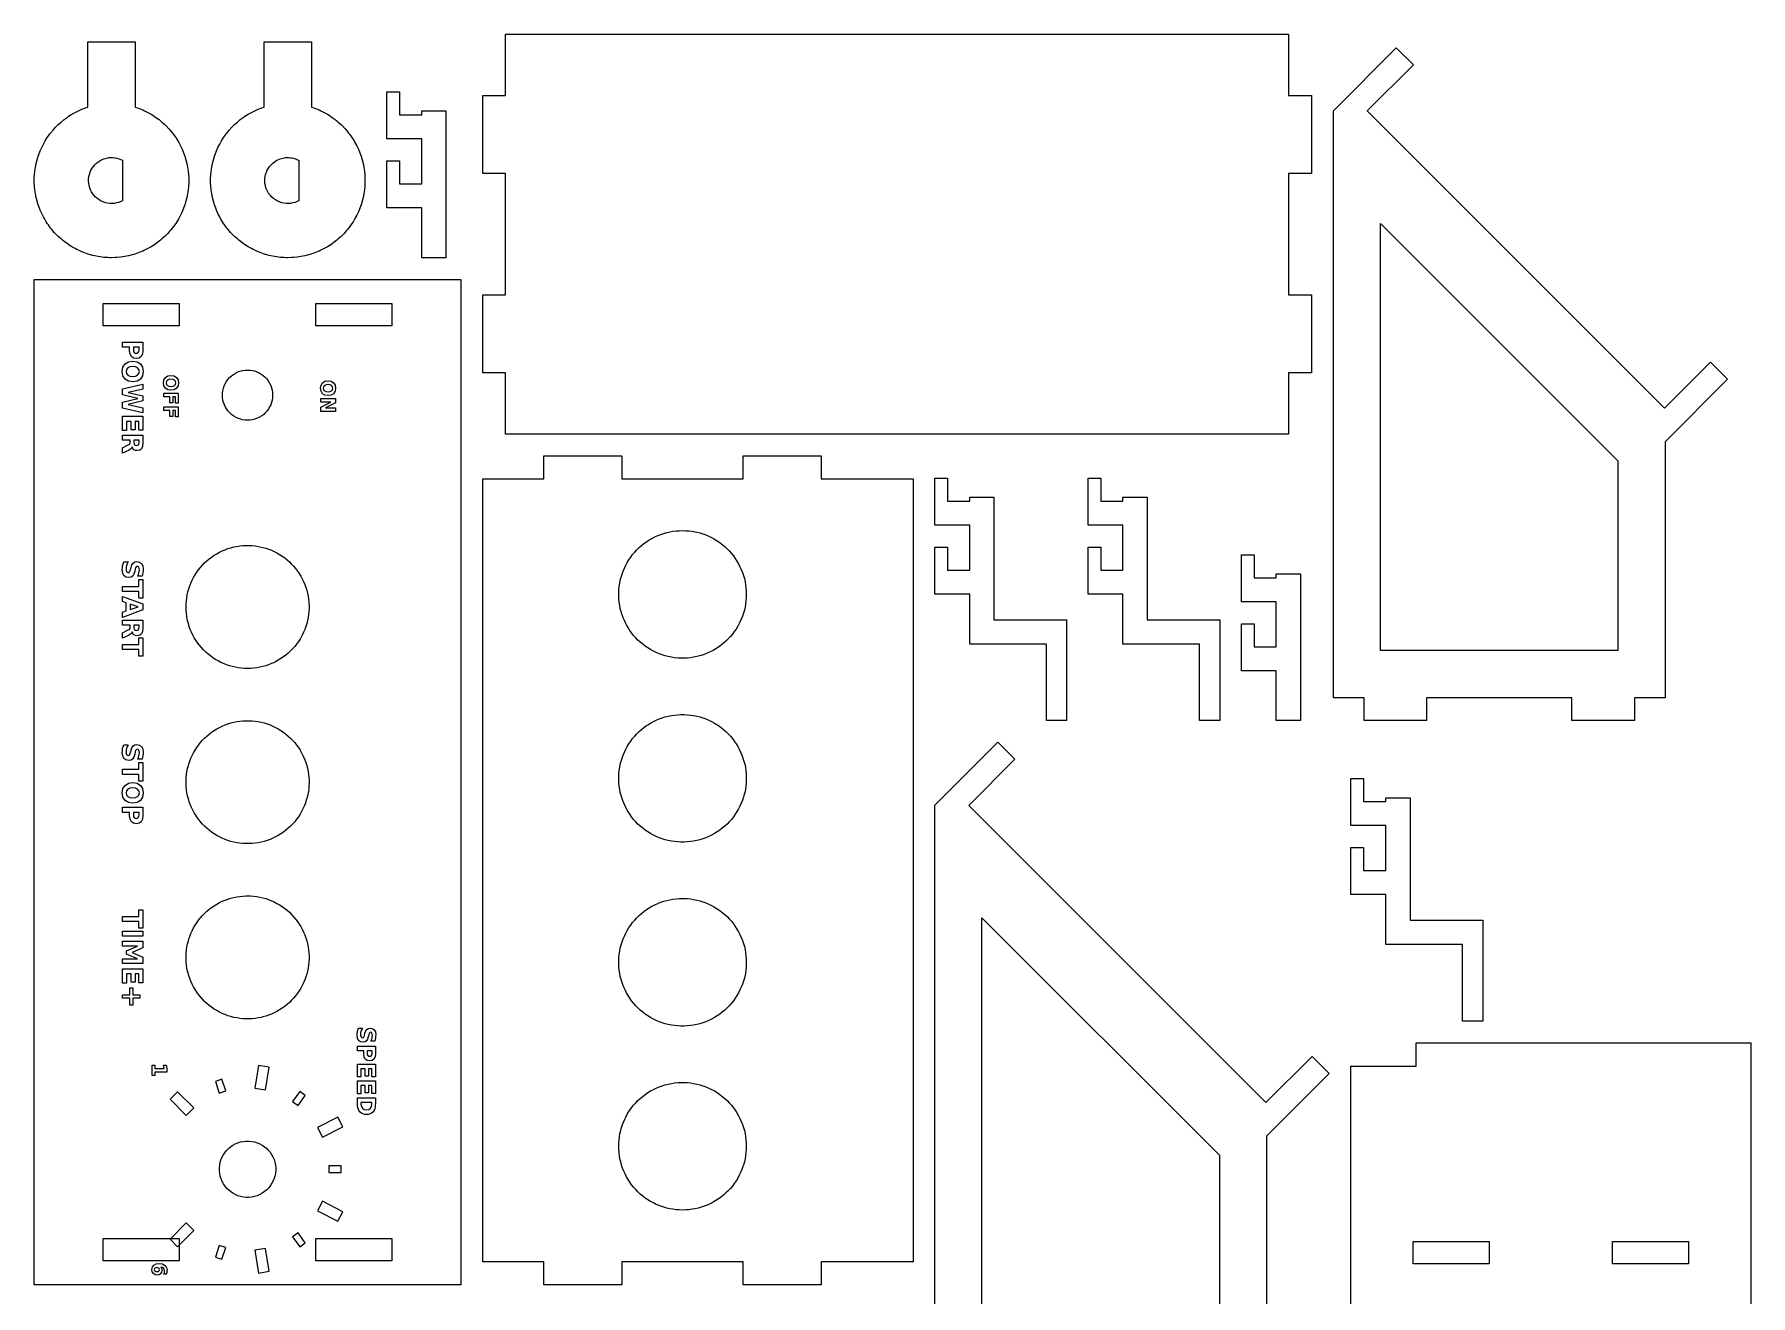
# Model space of a CAD drawing. Header units: millimetres. Extents: x 3 to 421, y 3 to 297.
# Drawn here: x 196.9 to 420.9, y 129.5 to 294.1 of the extents above; entities that cross this region are included whole.
import ezdxf

# ---------------------------------------------------------------- set-up
doc = ezdxf.new("R2010")
doc.units = ezdxf.units.MM
doc.layers.add('CUT', color=1, linetype='Continuous')
doc.layers.add('ENGRAVE', color=5, linetype='Continuous')

msp = doc.modelspace()

# ---------------------------------------------------------------- linework, layer by layer
at = {"layer": 'CUT'}
for points in [[(255.425, 249.925), (255.425, 260.075), (258.425, 260.075), (258.425, 275.925), (255.425, 275.925), (255.425, 286.075), (258.425, 286.075), (258.425, 294.075), (360.575, 294.075), (360.575, 286.075), (363.575, 286.075), (363.575, 275.925), (360.575, 275.925), (360.575, 260.075), (363.575, 260.075), (363.575, 249.925), (360.575, 249.925), (360.575, 241.925), (258.425, 241.925), (258.425, 249.925), (255.425, 249.925)], [(197.1668, 272.7926), (197.0703, 273.2776), (196.9977, 273.7667), (196.9493, 274.2588), (196.925, 274.7527), (196.925, 275.2473), (196.9493, 275.7412), (196.9977, 276.2333), (197.0703, 276.7224), (197.1668, 277.2074), (197.2869, 277.6871), (197.4303, 278.1599), (197.5111, 278.3946), (197.6889, 278.8555), (197.8893, 279.3076), (198.1116, 279.7493), (198.3554, 280.1796), (198.6199, 280.5974), (198.9044, 281.0013), (199.0547, 281.1988), (199.3681, 281.5807), (199.7002, 281.9471), (200.0499, 282.2968), (200.4163, 282.6289), (200.7985, 282.9426), (201.1953, 283.2369), (201.4, 283.3773), (201.8174, 283.6416), (202.2477, 283.8854), (202.6894, 284.1077), (203.1414, 284.3081), (203.6027, 284.486), (203.922, 284.5927), (203.922, 293.075), (210.072, 293.075), (210.072, 284.5927), (210.3908, 284.4862), (210.6234, 284.3997), (211.0794, 284.2109), (211.305, 284.1075), (211.7463, 283.8854), (212.1762, 283.6419), (212.3875, 283.5117), (212.7983, 283.2372), (213.1951, 282.9429), (213.3885, 282.7881), (213.5781, 282.6286), (213.9438, 282.2971), (214.1214, 282.1238), (214.4621, 281.766), (214.7848, 281.3919), (214.9396, 281.1985), (215.0896, 281.0013), (215.3741, 280.5974), (215.6384, 280.18), (215.7634, 279.9656), (215.9962, 279.5298), (216.2077, 279.0828), (216.3967, 278.6264), (216.483, 278.3942), (216.5636, 278.1599), (216.7071, 277.6871), (216.8272, 277.2074), (216.9237, 276.7224), (216.9962, 276.2333), (217.0447, 275.7412), (217.069, 275.2473), (217.069, 274.7527), (217.0447, 274.2588), (216.9962, 273.7667), (216.9237, 273.2776), (216.8272, 272.7926), (216.7071, 272.3129), (216.5635, 271.8396), (216.3969, 271.374), (216.2077, 270.9172), (215.9962, 270.4702), (215.7631, 270.034), (215.5091, 269.6103), (215.3738, 269.4022), (215.0893, 268.9983), (214.7854, 268.6088), (214.6256, 268.4189), (214.2941, 268.0532), (214.1211, 267.8759), (213.9438, 267.7029), (213.5781, 267.3714), (213.3882, 267.2116), (212.9987, 266.9077), (212.5947, 266.6232), (212.3871, 266.4881), (212.1762, 266.3581), (211.7463, 266.1146), (211.305, 265.8925), (211.0794, 265.7891), (210.6234, 265.6003), (210.3907, 265.5138), (209.9221, 265.3589), (209.6837, 265.2898), (209.2049, 265.1699), (208.9625, 265.1186), (208.719, 265.0732), (208.2303, 265.0007), (207.7386, 264.9523), (207.4909, 264.9371), (206.9974, 264.925), (206.7497, 264.928), (206.5022, 264.9371), (206.0099, 264.9735), (205.7632, 265.0008), (205.2745, 265.0733), (204.79, 265.1697), (204.5485, 265.227), (204.0728, 265.3587), (203.8362, 265.4336), (203.3715, 265.5999), (203.141, 265.6921), (202.6898, 265.8921), (202.4672, 266.0008), (202.2473, 266.1149), (201.8178, 266.3581), (201.6065, 266.4883), (201.1961, 266.7626), (200.9949, 266.9079), (200.6058, 267.2116), (200.4159, 267.3714), (200.0499, 267.7032), (199.7005, 268.0525), (199.5316, 268.2344), (199.2092, 268.6081), (199.0541, 268.8019), (198.7601, 269.1983), (198.6199, 269.4026), (198.4848, 269.6103), (198.2311, 270.0336), (198.1114, 270.2511), (197.8893, 270.6924), (197.6891, 271.144), (197.5969, 271.3745), (197.4305, 271.8396), (197.2869, 272.3129), (197.1668, 272.7926)], [(220.1668, 272.7926), (220.0703, 273.2776), (219.9977, 273.7667), (219.9493, 274.2588), (219.925, 274.7527), (219.925, 275.2473), (219.9493, 275.7412), (219.9977, 276.2333), (220.0703, 276.7224), (220.1668, 277.2074), (220.2869, 277.6871), (220.4303, 278.1599), (220.5111, 278.3946), (220.6889, 278.8555), (220.8893, 279.3076), (221.1116, 279.7493), (221.3554, 280.1796), (221.6199, 280.5974), (221.9044, 281.0013), (222.0547, 281.1988), (222.3681, 281.5807), (222.7002, 281.9471), (223.0499, 282.2968), (223.4163, 282.6289), (223.7985, 282.9426), (224.1953, 283.2369), (224.4, 283.3773), (224.8174, 283.6416), (225.2477, 283.8854), (225.6894, 284.1077), (226.1414, 284.3081), (226.6027, 284.486), (226.922, 284.5927), (226.922, 293.075), (233.072, 293.075), (233.072, 284.5927), (233.3908, 284.4862), (233.6234, 284.3997), (234.0794, 284.2109), (234.305, 284.1075), (234.7463, 283.8854), (235.1762, 283.6419), (235.3875, 283.5117), (235.7983, 283.2372), (236.1951, 282.9429), (236.3885, 282.7881), (236.5781, 282.6286), (236.9438, 282.2971), (237.1214, 282.1238), (237.4621, 281.766), (237.7848, 281.3919), (237.9396, 281.1985), (238.0896, 281.0013), (238.3741, 280.5974), (238.6384, 280.18), (238.7634, 279.9656), (238.9962, 279.5298), (239.2077, 279.0828), (239.3967, 278.6264), (239.483, 278.3942), (239.5636, 278.1599), (239.7071, 277.6871), (239.8272, 277.2074), (239.9237, 276.7224), (239.9962, 276.2333), (240.0447, 275.7412), (240.069, 275.2473), (240.069, 274.7527), (240.0447, 274.2588), (239.9962, 273.7667), (239.9237, 273.2776), (239.8272, 272.7926), (239.7071, 272.3129), (239.5635, 271.8396), (239.3969, 271.374), (239.2077, 270.9172), (238.9962, 270.4702), (238.7631, 270.034), (238.5091, 269.6103), (238.3738, 269.4022), (238.0893, 268.9983), (237.7854, 268.6088), (237.6256, 268.4189), (237.2941, 268.0532), (237.1211, 267.8759), (236.9438, 267.7029), (236.5781, 267.3714), (236.3882, 267.2116), (235.9987, 266.9077), (235.5947, 266.6232), (235.3871, 266.4881), (235.1762, 266.3581), (234.7463, 266.1146), (234.305, 265.8925), (234.0794, 265.7891), (233.6234, 265.6003), (233.3907, 265.5138), (232.9221, 265.3589), (232.6837, 265.2898), (232.2049, 265.1699), (231.9625, 265.1186), (231.719, 265.0732), (231.2303, 265.0007), (230.7386, 264.9523), (230.4909, 264.9371), (229.9974, 264.925), (229.7497, 264.928), (229.5022, 264.9371), (229.0099, 264.9735), (228.7632, 265.0008), (228.2745, 265.0733), (227.79, 265.1697), (227.5485, 265.227), (227.0728, 265.3587), (226.8362, 265.4336), (226.3715, 265.5999), (226.141, 265.6921), (225.6898, 265.8921), (225.4672, 266.0008), (225.2473, 266.1149), (224.8178, 266.3581), (224.6065, 266.4883), (224.1961, 266.7626), (223.9949, 266.9079), (223.6058, 267.2116), (223.4159, 267.3714), (223.0499, 267.7032), (222.7005, 268.0525), (222.5316, 268.2344), (222.2092, 268.6081), (222.0541, 268.8019), (221.7601, 269.1983), (221.6199, 269.4026), (221.4848, 269.6103), (221.2311, 270.0336), (221.1114, 270.2511), (220.8893, 270.6924), (220.6891, 271.144), (220.5969, 271.3745), (220.4305, 271.8396), (220.2869, 272.3129), (220.1668, 272.7926)], [(366.425, 207.525), (366.425, 284.1022), (374.6317, 292.309), (376.8591, 290.0816), (370.8487, 284.0712), (409.6335, 245.2864), (415.6439, 251.2968), (417.8713, 249.0694), (409.7085, 240.9066), (409.7085, 207.525), (405.7085, 207.525), (405.7085, 204.525), (397.5585, 204.525), (397.5585, 207.525), (378.575, 207.525), (378.575, 204.525), (370.425, 204.525), (370.425, 207.525), (366.425, 207.525)], [(247.475, 283.575), (247.475, 284.075), (250.625, 284.075), (250.625, 264.925), (247.475, 264.925), (247.475, 271.425), (242.925, 271.425), (242.925, 277.575), (244.575, 277.575), (244.575, 274.575), (247.475, 274.575), (247.475, 280.425), (242.925, 280.425), (242.925, 286.575), (244.575, 286.575), (244.575, 283.575), (247.475, 283.575)], [(205.4555, 277.5736), (205.5824, 277.6455), (205.7813, 277.7426), (205.9863, 277.8246), (206.1973, 277.8914), (206.3392, 277.927), (206.5573, 277.9676), (206.7025, 277.9855), (206.9234, 277.999), (207.1442, 277.9963), (207.3647, 277.9773), (207.5094, 277.9559), (207.7259, 277.91), (207.9385, 277.8484), (208.0762, 277.7991), (208.2797, 277.7119), (208.422, 277.6384), (208.422, 272.3622), (208.2128, 272.2575), (207.938, 272.1515), (207.6543, 272.073), (207.3642, 272.0227), (207.0706, 272.001), (206.7763, 272.0082), (206.4841, 272.0443), (206.1969, 272.1088), (205.9173, 272.2011), (205.6482, 272.3204), (205.392, 272.4655), (205.1513, 272.635), (204.9284, 272.8273), (204.7254, 273.0405), (204.5443, 273.2726), (204.3868, 273.5214), (204.2544, 273.7843), (204.1485, 274.059), (204.07, 274.3427), (204.0196, 274.6328), (203.998, 274.9264), (204.0052, 275.2207), (204.0412, 275.5129), (204.1057, 275.8001), (204.1981, 276.0797), (204.3174, 276.3488), (204.4625, 276.6049), (204.632, 276.8456), (204.8243, 277.0686), (205.0379, 277.2719), (205.2096, 277.4093), (205.4555, 277.5736)], [(228.4555, 277.5736), (228.5824, 277.6455), (228.7813, 277.7426), (228.9863, 277.8246), (229.1973, 277.8914), (229.3392, 277.927), (229.5573, 277.9676), (229.7025, 277.9855), (229.9234, 277.999), (230.1442, 277.9963), (230.3647, 277.9773), (230.5094, 277.9559), (230.7259, 277.91), (230.9385, 277.8484), (231.0762, 277.7991), (231.2797, 277.7119), (231.422, 277.6384), (231.422, 272.3622), (231.2128, 272.2575), (230.938, 272.1515), (230.6543, 272.073), (230.3642, 272.0227), (230.0706, 272.001), (229.7763, 272.0082), (229.4841, 272.0443), (229.1969, 272.1088), (228.9173, 272.2011), (228.6482, 272.3204), (228.392, 272.4655), (228.1513, 272.635), (227.9284, 272.8273), (227.7254, 273.0405), (227.5443, 273.2726), (227.3868, 273.5214), (227.2544, 273.7843), (227.1485, 274.059), (227.07, 274.3427), (227.0196, 274.6328), (226.998, 274.9264), (227.0052, 275.2207), (227.0412, 275.5129), (227.1057, 275.8001), (227.1981, 276.0797), (227.3174, 276.3488), (227.4625, 276.6049), (227.632, 276.8456), (227.8243, 277.0686), (228.0379, 277.2719), (228.2096, 277.4093), (228.4555, 277.5736)], [(372.575, 213.675), (372.575, 269.4048), (403.5585, 238.4213), (403.5585, 213.675), (372.575, 213.675)], [(252.5687, 130.925), (196.925, 130.925), (196.925, 262.075), (252.5687, 262.075), (252.5687, 130.925)], [(205.9234, 256.05), (205.9234, 258.95), (215.8234, 258.95), (215.8234, 256.05), (205.9234, 256.05)], [(233.6703, 256.05), (233.6703, 258.95), (243.5703, 258.95), (243.5703, 256.05), (233.6703, 256.05)], [(227.7646, 248.2721), (227.8763, 247.9653), (227.9568, 247.6489), (228.0055, 247.3261), (228.0218, 247), (228.0055, 246.6739), (227.9568, 246.3511), (227.8763, 246.0347), (227.7645, 245.7275), (227.6614, 245.5064), (227.4979, 245.2232), (227.3073, 244.9581), (227.0913, 244.7133), (226.8519, 244.4913), (226.5917, 244.2941), (226.3131, 244.1239), (226.019, 243.9823), (225.7122, 243.8706), (225.3958, 243.79), (225.0729, 243.7414), (224.7469, 243.7251), (224.4208, 243.7414), (224.0975, 243.7901), (223.8603, 243.8473), (223.5504, 243.9515), (223.2528, 244.0858), (222.9701, 244.249), (222.705, 244.4396), (222.4602, 244.6556), (222.2381, 244.8949), (222.041, 245.1552), (221.8708, 245.4338), (221.7291, 245.7279), (221.6175, 246.0347), (221.5369, 246.3511), (221.4882, 246.6739), (221.4719, 247.0005), (221.4811, 247.2443), (221.5217, 247.5687), (221.5944, 247.887), (221.6983, 248.1965), (221.8326, 248.494), (221.9959, 248.7768), (222.1864, 249.0419), (222.4025, 249.2867), (222.6418, 249.5087), (222.902, 249.7059), (223.1806, 249.8761), (223.4748, 250.0177), (223.7816, 250.1294), (224.098, 250.21), (224.4208, 250.2586), (224.7469, 250.2749), (225.0729, 250.2586), (225.3962, 250.2099), (225.6334, 250.1527), (225.9433, 250.0485), (226.2409, 249.9142), (226.5237, 249.751), (226.7887, 249.5604), (227.0335, 249.3444), (227.2556, 249.1051), (227.4527, 248.8448), (227.623, 248.5662), (227.7646, 248.2721)], [(255.425, 236.075), (263.425, 236.075), (263.425, 239.075), (273.575, 239.075), (273.575, 236.075), (289.425, 236.075), (289.425, 239.075), (299.575, 239.075), (299.575, 236.075), (311.575, 236.075), (311.575, 133.925), (299.575, 133.925), (299.575, 130.925), (289.425, 130.925), (289.425, 133.925), (273.575, 133.925), (273.575, 130.925), (263.425, 130.925), (263.425, 133.925), (255.425, 133.925), (255.425, 236.075)], [(314.425, 236.175), (316.075, 236.175), (316.075, 233.175), (318.975, 233.175), (318.975, 233.675), (322.125, 233.675), (322.125, 217.675), (331.625, 217.675), (331.625, 204.525), (328.975, 204.525), (328.975, 214.525), (318.975, 214.525), (318.975, 221.025), (314.425, 221.025), (314.425, 227.175), (316.075, 227.175), (316.075, 224.175), (318.975, 224.175), (318.975, 230.025), (314.425, 230.025), (314.425, 236.175)], [(334.425, 236.175), (336.075, 236.175), (336.075, 233.175), (338.975, 233.175), (338.975, 233.675), (342.125, 233.675), (342.125, 217.675), (351.625, 217.675), (351.625, 204.525), (348.975, 204.525), (348.975, 214.525), (338.975, 214.525), (338.975, 221.025), (334.425, 221.025), (334.425, 227.175), (336.075, 227.175), (336.075, 224.175), (338.975, 224.175), (338.975, 230.025), (334.425, 230.025), (334.425, 236.175)], [(274.9913, 226.1905), (275.2581, 226.5085), (275.5404, 226.8128), (275.8376, 227.1026), (276.1488, 227.3773), (276.4733, 227.6361), (276.8104, 227.8784), (277.1591, 228.1036), (277.5185, 228.3112), (277.8879, 228.5005), (278.2663, 228.6713), (278.6527, 228.8229), (279.0462, 228.9551), (279.4458, 229.0675), (279.8504, 229.1599), (280.2592, 229.232), (280.6711, 229.2836), (281.085, 229.3146), (281.5, 229.325), (281.915, 229.3146), (282.3289, 229.2836), (282.7412, 229.2319), (282.9452, 229.1986), (283.3525, 229.1163), (283.7547, 229.0138), (284.1514, 228.8915), (284.5415, 228.7495), (284.924, 228.5883), (285.2979, 228.4082), (285.6625, 228.2096), (286.0167, 227.9932), (286.3597, 227.7594), (286.6905, 227.5087), (287.0085, 227.2419), (287.3128, 226.9596), (287.6026, 226.6624), (287.8773, 226.3512), (288.1361, 226.0267), (288.3784, 225.6896), (288.6036, 225.3409), (288.8112, 224.9815), (289.0005, 224.6121), (289.1713, 224.2337), (289.3229, 223.8473), (289.4551, 223.4538), (289.5675, 223.0542), (289.6599, 222.6496), (289.732, 222.2408), (289.7836, 221.8289), (289.8146, 221.415), (289.825, 221), (289.8146, 220.585), (289.7836, 220.1711), (289.732, 219.7592), (289.6599, 219.3504), (289.5675, 218.9458), (289.4551, 218.5462), (289.3229, 218.1527), (289.1713, 217.7663), (289.0004, 217.3875), (288.9084, 217.2025), (288.7096, 216.8375), (288.4932, 216.4833), (288.2594, 216.1403), (288.0087, 215.8095), (287.7419, 215.4915), (287.4596, 215.1872), (287.1624, 214.8974), (286.8512, 214.6227), (286.5267, 214.3639), (286.1896, 214.1216), (285.8409, 213.8964), (285.4815, 213.6888), (285.1121, 213.4995), (284.7337, 213.3287), (284.3473, 213.1771), (283.9538, 213.0449), (283.5538, 212.9323), (283.3529, 212.8838), (282.9456, 212.8015), (282.5352, 212.7396), (282.1221, 212.6983), (281.7075, 212.6776), (281.2925, 212.6776), (280.8779, 212.6983), (280.4648, 212.7396), (280.0544, 212.8015), (279.6475, 212.8837), (279.2453, 212.9862), (278.8486, 213.1085), (278.4585, 213.2505), (278.076, 213.4117), (277.7021, 213.5918), (277.3375, 213.7904), (276.9833, 214.0068), (276.6403, 214.2406), (276.3095, 214.4913), (275.9915, 214.7581), (275.6872, 215.0404), (275.3974, 215.3376), (275.1227, 215.6488), (274.8639, 215.9733), (274.6216, 216.3104), (274.3964, 216.6591), (274.1886, 217.019), (274.092, 217.2016), (273.9117, 217.576), (273.7505, 217.9585), (273.6085, 218.3486), (273.4862, 218.7453), (273.3837, 219.1475), (273.3015, 219.5544), (273.2396, 219.9648), (273.1983, 220.3779), (273.1776, 220.7925), (273.1776, 221.2075), (273.1983, 221.6221), (273.2396, 222.0352), (273.3015, 222.4456), (273.3837, 222.8525), (273.4862, 223.2547), (273.6085, 223.6514), (273.7505, 224.0415), (273.9117, 224.424), (274.0918, 224.7979), (274.2904, 225.1625), (274.5068, 225.5167), (274.7406, 225.8597), (274.9913, 226.1905)], [(218.5994, 224.5184), (218.8641, 224.8184), (219.1435, 225.1048), (219.4369, 225.377), (219.7434, 225.6342), (220.0623, 225.8758), (220.3929, 226.1012), (220.7344, 226.3098), (221.0858, 226.5012), (221.4463, 226.6748), (221.815, 226.8302), (222.191, 226.9671), (222.5734, 227.085), (222.9611, 227.1838), (223.3533, 227.2631), (223.749, 227.3227), (224.1472, 227.3625), (224.5468, 227.3825), (224.9469, 227.3825), (225.3466, 227.3625), (225.7447, 227.3227), (226.1409, 227.263), (226.3365, 227.226), (226.7271, 227.1368), (227.1123, 227.0284), (227.4916, 226.901), (227.8641, 226.7548), (228.2288, 226.5903), (228.5848, 226.4077), (228.9314, 226.2076), (229.2675, 225.9905), (229.5924, 225.757), (229.9052, 225.5075), (230.2052, 225.2427), (230.4917, 224.9633), (230.7638, 224.67), (231.021, 224.3635), (231.2627, 224.0445), (231.4881, 223.7139), (231.6967, 223.3725), (231.8881, 223.0211), (232.0617, 222.6606), (232.2171, 222.2919), (232.354, 221.9158), (232.4719, 221.5335), (232.5706, 221.1457), (232.6499, 220.7535), (232.7096, 220.3579), (232.7494, 219.9597), (232.7694, 219.5601), (232.7694, 219.1599), (232.7494, 218.7603), (232.7096, 218.3621), (232.6499, 217.9665), (232.5706, 217.5743), (232.4719, 217.1865), (232.354, 216.8042), (232.2171, 216.4281), (232.0617, 216.0594), (231.8879, 215.6985), (231.7948, 215.5224), (231.5945, 215.1755), (231.3774, 214.8394), (231.1438, 214.5145), (230.8944, 214.2016), (230.6296, 213.9016), (230.3502, 213.6152), (230.0569, 213.343), (229.7504, 213.0858), (229.4314, 212.8442), (229.1008, 212.6188), (228.7594, 212.4102), (228.4079, 212.2188), (228.047, 212.045), (227.8645, 211.9653), (227.4916, 211.819), (227.1123, 211.6916), (226.7271, 211.5832), (226.337, 211.4941), (225.9429, 211.4247), (225.5459, 211.3749), (225.1469, 211.345), (224.7469, 211.335), (224.3469, 211.345), (223.9478, 211.3749), (223.5508, 211.4247), (223.1568, 211.4941), (222.7666, 211.5832), (222.3815, 211.6916), (222.0022, 211.819), (221.6297, 211.9652), (221.265, 212.1297), (220.9089, 212.3123), (220.5624, 212.5124), (220.2262, 212.7295), (219.9014, 212.963), (219.5885, 213.2125), (219.2885, 213.4773), (219.0021, 213.7567), (218.7299, 214.05), (218.4727, 214.3565), (218.2311, 214.6755), (218.0057, 215.0061), (217.797, 215.3475), (217.6057, 215.6989), (217.4321, 216.0594), (217.2766, 216.4281), (217.1398, 216.8042), (217.0218, 217.1865), (216.923, 217.5747), (216.8811, 217.7694), (216.8115, 218.1639), (216.7618, 218.561), (216.7319, 218.96), (216.7219, 219.36), (216.7319, 219.76), (216.7618, 220.159), (216.8115, 220.5561), (216.881, 220.9501), (216.97, 221.3402), (217.0784, 221.7254), (217.2059, 222.1047), (217.352, 222.4772), (217.5166, 222.8419), (217.6992, 223.198), (217.8992, 223.5445), (218.1163, 223.8806), (218.3499, 224.2055), (218.5994, 224.5184)], [(358.975, 223.175), (358.975, 223.675), (362.125, 223.675), (362.125, 204.525), (358.975, 204.525), (358.975, 211.025), (354.425, 211.025), (354.425, 217.175), (356.075, 217.175), (356.075, 214.175), (358.975, 214.175), (358.975, 220.025), (354.425, 220.025), (354.425, 226.175), (356.075, 226.175), (356.075, 223.175), (358.975, 223.175)], [(232.7694, 196.7001), (232.7694, 196.2995), (232.7619, 196.1005), (232.732, 195.701), (232.6822, 195.3039), (232.6127, 194.9099), (232.5237, 194.5198), (232.4153, 194.1346), (232.2879, 193.7553), (232.1417, 193.3828), (231.9771, 193.0181), (231.7946, 192.662), (231.5945, 192.3155), (231.3774, 191.9794), (231.1438, 191.6545), (230.8944, 191.3416), (230.6296, 191.0416), (230.3502, 190.7552), (230.0569, 190.483), (229.7504, 190.2258), (229.4314, 189.9842), (229.1008, 189.7588), (228.7594, 189.5502), (228.4079, 189.3588), (228.0474, 189.1852), (227.6787, 189.0298), (227.3027, 188.8929), (226.9204, 188.775), (226.5326, 188.6762), (226.1404, 188.5969), (225.7447, 188.5373), (225.3466, 188.4975), (224.9469, 188.4775), (224.5468, 188.4775), (224.1472, 188.4975), (223.749, 188.5373), (223.3533, 188.5969), (222.9611, 188.6762), (222.5734, 188.775), (222.191, 188.8929), (221.815, 189.0298), (221.4463, 189.1852), (221.0858, 189.3588), (220.7344, 189.5502), (220.3929, 189.7588), (220.0623, 189.9842), (219.7434, 190.2258), (219.4369, 190.483), (219.1435, 190.7552), (218.8641, 191.0416), (218.5994, 191.3416), (218.3499, 191.6545), (218.1163, 191.9794), (217.899, 192.3159), (217.7973, 192.4871), (217.6057, 192.8389), (217.4321, 193.1994), (217.2766, 193.5681), (217.1398, 193.9442), (217.0218, 194.3265), (216.9231, 194.7143), (216.8438, 195.1065), (216.7842, 195.5021), (216.7443, 195.9003), (216.7244, 196.2999), (216.7244, 196.7001), (216.7443, 197.0997), (216.7842, 197.4979), (216.8438, 197.8935), (216.9231, 198.2857), (217.0219, 198.6739), (217.0783, 198.865), (217.2059, 199.2447), (217.352, 199.6172), (217.5166, 199.9819), (217.6992, 200.338), (217.8992, 200.6845), (218.1163, 201.0206), (218.3499, 201.3455), (218.5994, 201.6584), (218.8641, 201.9584), (219.1435, 202.2448), (219.4369, 202.517), (219.7434, 202.7742), (220.0623, 203.0158), (220.3929, 203.2412), (220.7344, 203.4498), (221.0858, 203.6412), (221.4463, 203.8148), (221.815, 203.9702), (222.191, 204.1071), (222.5734, 204.225), (222.9611, 204.3238), (223.3533, 204.4031), (223.749, 204.4627), (224.1472, 204.5025), (224.5468, 204.5225), (224.9469, 204.5225), (225.3466, 204.5025), (225.7447, 204.4627), (226.1404, 204.4031), (226.5326, 204.3238), (226.9204, 204.225), (227.3027, 204.1071), (227.6787, 203.9702), (228.0474, 203.8148), (228.4079, 203.6412), (228.7594, 203.4498), (229.1008, 203.2412), (229.4314, 203.0158), (229.7504, 202.7742), (230.0569, 202.517), (230.3502, 202.2448), (230.6296, 201.9584), (230.8944, 201.6584), (231.1438, 201.3455), (231.3774, 201.0206), (231.5945, 200.6845), (231.7948, 200.3376), (231.8879, 200.1615), (232.0617, 199.8006), (232.2171, 199.4319), (232.354, 199.0558), (232.4719, 198.6735), (232.5706, 198.2857), (232.6499, 197.8935), (232.7096, 197.4979), (232.7494, 197.0997), (232.7694, 196.7001)], [(273.4862, 199.2547), (273.6085, 199.6514), (273.7505, 200.0415), (273.9117, 200.424), (274.0918, 200.7979), (274.2904, 201.1625), (274.5068, 201.5167), (274.7406, 201.8597), (274.9913, 202.1905), (275.2581, 202.5085), (275.5404, 202.8128), (275.8376, 203.1026), (276.1488, 203.3773), (276.4733, 203.6361), (276.8108, 203.8787), (276.9829, 203.993), (277.3375, 204.2096), (277.7021, 204.4082), (278.076, 204.5883), (278.4585, 204.7495), (278.8486, 204.8915), (279.2453, 205.0138), (279.6475, 205.1163), (280.0544, 205.1985), (280.4648, 205.2604), (280.8779, 205.3017), (281.2925, 205.3224), (281.7075, 205.3224), (282.1221, 205.3017), (282.5352, 205.2604), (282.9456, 205.1985), (283.3525, 205.1163), (283.7547, 205.0138), (284.1514, 204.8915), (284.5415, 204.7495), (284.924, 204.5883), (285.2979, 204.4082), (285.6625, 204.2096), (286.0171, 203.993), (286.1892, 203.8787), (286.5267, 203.6361), (286.8512, 203.3773), (287.1624, 203.1026), (287.4596, 202.8128), (287.7419, 202.5085), (288.0087, 202.1905), (288.2594, 201.8597), (288.4932, 201.5167), (288.7096, 201.1625), (288.9082, 200.7979), (289.0883, 200.424), (289.2495, 200.0415), (289.3915, 199.6514), (289.5138, 199.2547), (289.6163, 198.8525), (289.6985, 198.4456), (289.7604, 198.0352), (289.8017, 197.6221), (289.8224, 197.2075), (289.8224, 196.7925), (289.8017, 196.3779), (289.7604, 195.9648), (289.6985, 195.5544), (289.6163, 195.1475), (289.5137, 194.7448), (289.4553, 194.5466), (289.3229, 194.1527), (289.1713, 193.7663), (289.0005, 193.3879), (288.8112, 193.0185), (288.6036, 192.6591), (288.3784, 192.3104), (288.1361, 191.9733), (287.8773, 191.6488), (287.6026, 191.3376), (287.3128, 191.0404), (287.0085, 190.7581), (286.6905, 190.4913), (286.3597, 190.2406), (286.0167, 190.0068), (285.6625, 189.7904), (285.2979, 189.5918), (284.924, 189.4117), (284.5415, 189.2505), (284.1514, 189.1085), (283.7547, 188.9862), (283.3525, 188.8837), (282.9456, 188.8015), (282.5352, 188.7396), (282.1221, 188.6983), (281.7075, 188.6776), (281.2925, 188.6776), (280.8779, 188.6983), (280.4648, 188.7396), (280.0544, 188.8015), (279.6475, 188.8837), (279.2453, 188.9862), (278.8486, 189.1085), (278.4585, 189.2505), (278.076, 189.4117), (277.7021, 189.5918), (277.3375, 189.7904), (276.9833, 190.0068), (276.6403, 190.2406), (276.3095, 190.4913), (275.9915, 190.7581), (275.6872, 191.0404), (275.3974, 191.3376), (275.1227, 191.6488), (274.8639, 191.9733), (274.6216, 192.3104), (274.3961, 192.6595), (274.2906, 192.8371), (274.0918, 193.2021), (273.9117, 193.576), (273.7505, 193.9585), (273.6085, 194.3486), (273.4862, 194.7453), (273.3837, 195.1475), (273.3015, 195.5544), (273.2396, 195.9648), (273.1983, 196.3779), (273.1776, 196.7925), (273.1776, 197.2075), (273.1983, 197.6221), (273.2396, 198.0352), (273.3015, 198.4456), (273.3837, 198.8525), (273.4862, 199.2547)], [(314.425, 116.925), (314.425, 193.5022), (322.6317, 201.709), (324.8591, 199.4816), (318.8487, 193.4712), (357.6335, 154.6864), (363.6439, 160.6968), (365.8713, 158.4694), (357.7085, 150.3066), (357.7085, 116.925), (353.7085, 116.925), (353.7085, 113.925), (345.5585, 113.925), (345.5585, 116.925), (326.575, 116.925), (326.575, 113.925), (318.425, 113.925), (318.425, 116.925), (314.425, 116.925)], [(368.725, 196.975), (370.375, 196.975), (370.375, 193.975), (373.275, 193.975), (373.275, 194.475), (376.425, 194.475), (376.425, 178.475), (385.925, 178.475), (385.925, 165.325), (383.275, 165.325), (383.275, 175.325), (373.275, 175.325), (373.275, 181.825), (368.725, 181.825), (368.725, 187.975), (370.375, 187.975), (370.375, 184.975), (373.275, 184.975), (373.275, 190.825), (368.725, 190.825), (368.725, 196.975)], [(232.6499, 175.0335), (232.7096, 174.6379), (232.7494, 174.2397), (232.7694, 173.8401), (232.7694, 173.4399), (232.7494, 173.0403), (232.7096, 172.6421), (232.6499, 172.2465), (232.5706, 171.8543), (232.4719, 171.4665), (232.354, 171.0842), (232.2171, 170.7081), (232.0617, 170.3394), (231.8881, 169.9789), (231.6967, 169.6275), (231.4881, 169.2861), (231.2627, 168.9555), (231.021, 168.6365), (230.7638, 168.33), (230.4917, 168.0367), (230.2052, 167.7573), (229.9052, 167.4925), (229.5924, 167.243), (229.2675, 167.0095), (228.9314, 166.7924), (228.5848, 166.5923), (228.2288, 166.4097), (227.8641, 166.2452), (227.4916, 166.099), (227.1123, 165.9716), (226.7266, 165.8631), (226.5331, 165.8163), (226.1404, 165.7369), (225.7447, 165.6773), (225.3466, 165.6375), (224.9469, 165.6175), (224.5468, 165.6175), (224.1472, 165.6375), (223.749, 165.6773), (223.3533, 165.7369), (222.9611, 165.8162), (222.5734, 165.915), (222.191, 166.0329), (221.815, 166.1698), (221.4463, 166.3252), (221.0858, 166.4988), (220.7344, 166.6902), (220.3929, 166.8988), (220.0623, 167.1242), (219.7434, 167.3658), (219.4369, 167.623), (219.1435, 167.8952), (218.8641, 168.1816), (218.5994, 168.4816), (218.3499, 168.7945), (218.1163, 169.1194), (217.8992, 169.4555), (217.6992, 169.802), (217.5166, 170.1581), (217.352, 170.5228), (217.2059, 170.8953), (217.0783, 171.275), (217.0219, 171.4661), (216.9231, 171.8543), (216.8438, 172.2465), (216.7842, 172.6421), (216.7443, 173.0403), (216.7244, 173.4399), (216.7244, 173.8401), (216.7443, 174.2397), (216.7842, 174.6379), (216.8438, 175.0335), (216.9231, 175.4257), (217.0218, 175.8135), (217.1399, 176.1963), (217.2057, 176.3843), (217.352, 176.7572), (217.5166, 177.1219), (217.6992, 177.478), (217.8992, 177.8245), (218.1163, 178.1606), (218.3499, 178.4855), (218.5994, 178.7984), (218.8641, 179.0984), (219.1435, 179.3848), (219.4369, 179.657), (219.7434, 179.9142), (220.0623, 180.1558), (220.3929, 180.3812), (220.7344, 180.5898), (221.0858, 180.7812), (221.4463, 180.9548), (221.815, 181.1102), (222.191, 181.2471), (222.5734, 181.365), (222.9611, 181.4638), (223.3533, 181.5431), (223.749, 181.6027), (224.1472, 181.6425), (224.5468, 181.6625), (224.9474, 181.6625), (225.1464, 181.655), (225.5459, 181.6251), (225.9429, 181.5753), (226.337, 181.5059), (226.7271, 181.4168), (227.1123, 181.3084), (227.4916, 181.181), (227.8641, 181.0348), (228.2288, 180.8703), (228.5848, 180.6877), (228.9314, 180.4876), (229.2675, 180.2705), (229.5924, 180.037), (229.9052, 179.7875), (230.2052, 179.5227), (230.4917, 179.2433), (230.7638, 178.95), (231.021, 178.6435), (231.2627, 178.3245), (231.4881, 177.9939), (231.6967, 177.6525), (231.8881, 177.3011), (232.0617, 176.9406), (232.2171, 176.5719), (232.354, 176.1958), (232.4719, 175.8135), (232.5706, 175.4257), (232.6499, 175.0335)], [(273.3015, 174.4456), (273.3837, 174.8525), (273.4862, 175.2547), (273.6085, 175.6514), (273.7505, 176.0415), (273.9117, 176.424), (274.0918, 176.7979), (274.2904, 177.1625), (274.5068, 177.5167), (274.7406, 177.8597), (274.9913, 178.1905), (275.2581, 178.5085), (275.5404, 178.8128), (275.8376, 179.1026), (276.1488, 179.3773), (276.4733, 179.6361), (276.8104, 179.8784), (277.1591, 180.1036), (277.5185, 180.3112), (277.8879, 180.5005), (278.2663, 180.6713), (278.6527, 180.8229), (279.0462, 180.9551), (279.4458, 181.0675), (279.8504, 181.1599), (280.2592, 181.232), (280.6711, 181.2836), (281.085, 181.3146), (281.5, 181.325), (281.9154, 181.3146), (282.1217, 181.3017), (282.5352, 181.2604), (282.9456, 181.1985), (283.3525, 181.1163), (283.7547, 181.0138), (284.1514, 180.8915), (284.5415, 180.7495), (284.924, 180.5883), (285.2979, 180.4082), (285.6625, 180.2096), (286.0167, 179.9932), (286.3597, 179.7594), (286.6905, 179.5087), (287.0085, 179.2419), (287.3128, 178.9596), (287.6026, 178.6624), (287.8773, 178.3512), (288.1361, 178.0267), (288.3784, 177.6896), (288.6036, 177.3409), (288.8112, 176.9815), (289.0005, 176.6121), (289.1713, 176.2337), (289.3229, 175.8473), (289.4551, 175.4538), (289.5675, 175.0542), (289.6599, 174.6496), (289.732, 174.2408), (289.7836, 173.8289), (289.8147, 173.4145), (289.8224, 173.208), (289.8224, 172.7925), (289.8017, 172.3779), (289.7604, 171.9648), (289.6985, 171.5544), (289.6162, 171.1471), (289.5677, 170.9462), (289.4551, 170.5462), (289.3229, 170.1527), (289.1713, 169.7663), (289.0005, 169.3879), (288.8112, 169.0185), (288.6036, 168.6591), (288.3784, 168.3104), (288.1361, 167.9733), (287.8773, 167.6488), (287.6026, 167.3376), (287.3128, 167.0404), (287.0085, 166.7581), (286.6905, 166.4913), (286.3597, 166.2406), (286.0167, 166.0068), (285.6625, 165.7904), (285.2979, 165.5918), (284.924, 165.4117), (284.5415, 165.2505), (284.1514, 165.1085), (283.7547, 164.9862), (283.3525, 164.8837), (282.9456, 164.8015), (282.5352, 164.7396), (282.1221, 164.6983), (281.7075, 164.6776), (281.2925, 164.6776), (280.8779, 164.6983), (280.4648, 164.7396), (280.0544, 164.8015), (279.6475, 164.8837), (279.2453, 164.9862), (278.8486, 165.1085), (278.4585, 165.2505), (278.076, 165.4117), (277.7021, 165.5918), (277.3375, 165.7904), (276.9833, 166.0068), (276.6403, 166.2406), (276.3095, 166.4913), (275.9915, 166.7581), (275.6872, 167.0404), (275.3974, 167.3376), (275.1227, 167.6488), (274.8639, 167.9733), (274.6216, 168.3104), (274.3964, 168.6591), (274.1888, 169.0185), (273.9995, 169.3879), (273.8285, 169.7667), (273.7507, 169.9581), (273.6085, 170.3486), (273.4862, 170.7453), (273.3837, 171.1475), (273.3015, 171.5544), (273.2396, 171.9648), (273.1983, 172.3779), (273.1776, 172.7925), (273.1776, 173.2075), (273.1983, 173.6221), (273.2396, 174.0352), (273.3015, 174.4456)], [(320.575, 123.075), (320.575, 178.8048), (351.5585, 147.8213), (351.5585, 123.075), (320.575, 123.075)], [(368.725, 159.45), (377.25, 159.45), (377.25, 162.475), (420.875, 162.475), (420.875, 84.125), (412.75, 84.125), (412.75, 87.15), (402.85, 87.15), (402.85, 84.125), (386.75, 84.125), (386.75, 87.15), (376.85, 87.15), (376.85, 84.125), (368.725, 84.125), (368.725, 159.45)], [(274.2904, 153.1625), (274.507, 153.5171), (274.6213, 153.6892), (274.8639, 154.0267), (275.1227, 154.3512), (275.3974, 154.6624), (275.6872, 154.9596), (275.9915, 155.2419), (276.3095, 155.5087), (276.6403, 155.7594), (276.9833, 155.9932), (277.3375, 156.2096), (277.7021, 156.4082), (278.076, 156.5883), (278.4585, 156.7495), (278.8486, 156.8915), (279.2453, 157.0138), (279.6475, 157.1163), (280.0544, 157.1985), (280.4648, 157.2604), (280.8779, 157.3017), (281.2925, 157.3224), (281.7075, 157.3224), (282.1221, 157.3017), (282.5352, 157.2604), (282.9456, 157.1985), (283.3525, 157.1163), (283.7547, 157.0138), (284.1514, 156.8915), (284.5415, 156.7495), (284.924, 156.5883), (285.2979, 156.4082), (285.6625, 156.2096), (286.0167, 155.9932), (286.3597, 155.7594), (286.6905, 155.5087), (287.0085, 155.2419), (287.3128, 154.9596), (287.6026, 154.6624), (287.8773, 154.3512), (288.1361, 154.0267), (288.3784, 153.6896), (288.6036, 153.3409), (288.8112, 152.9815), (289.0005, 152.6121), (289.1713, 152.2337), (289.3229, 151.8473), (289.4551, 151.4538), (289.5675, 151.0542), (289.6599, 150.6496), (289.732, 150.2408), (289.7836, 149.8289), (289.8146, 149.415), (289.825, 149), (289.8146, 148.585), (289.7836, 148.1711), (289.732, 147.7592), (289.6599, 147.3504), (289.5675, 146.9458), (289.455, 146.5457), (289.3916, 146.349), (289.2495, 145.9585), (289.0883, 145.576), (288.9082, 145.2021), (288.7096, 144.8375), (288.4932, 144.4833), (288.2594, 144.1403), (288.0087, 143.8095), (287.7419, 143.4915), (287.4596, 143.1872), (287.1624, 142.8974), (286.8512, 142.6227), (286.5267, 142.3639), (286.1896, 142.1216), (285.8409, 141.8964), (285.4815, 141.6888), (285.1121, 141.4995), (284.7337, 141.3287), (284.3473, 141.1771), (283.9538, 141.0449), (283.5542, 140.9325), (283.1496, 140.8401), (282.7408, 140.768), (282.3289, 140.7164), (281.915, 140.6854), (281.5, 140.675), (281.085, 140.6854), (280.6711, 140.7164), (280.2592, 140.768), (279.8504, 140.8401), (279.4458, 140.9325), (279.0462, 141.0449), (278.6522, 141.1772), (278.459, 141.2503), (278.076, 141.4117), (277.7021, 141.5918), (277.3375, 141.7904), (276.9833, 142.0068), (276.6403, 142.2406), (276.3095, 142.4913), (275.9915, 142.7581), (275.6872, 143.0404), (275.3974, 143.3376), (275.1227, 143.6488), (274.8639, 143.9733), (274.6216, 144.3104), (274.3964, 144.6591), (274.1888, 145.0185), (273.9995, 145.3879), (273.8287, 145.7663), (273.6771, 146.1527), (273.5449, 146.5462), (273.4325, 146.9458), (273.3401, 147.3504), (273.268, 147.7592), (273.2164, 148.1711), (273.1854, 148.585), (273.175, 149), (273.1854, 149.415), (273.2164, 149.8289), (273.268, 150.2408), (273.3401, 150.6496), (273.4325, 151.0542), (273.5449, 151.4538), (273.6771, 151.8473), (273.8287, 152.2337), (273.9996, 152.6125), (274.0916, 152.7975), (274.2904, 153.1625)], [(222.2473, 148.6939), (222.5279, 148.9294), (222.8306, 149.1358), (223.1524, 149.311), (223.49, 149.4533), (223.8401, 149.5613), (224.1992, 149.6339), (224.5637, 149.6703), (224.93, 149.6703), (225.2946, 149.6339), (225.6537, 149.5613), (226.0038, 149.4533), (226.3414, 149.311), (226.6631, 149.1358), (226.9658, 148.9294), (227.2468, 148.6936), (227.4405, 148.4999), (227.6763, 148.2189), (227.8826, 147.9162), (228.0578, 147.5945), (228.2002, 147.2569), (228.3081, 146.9068), (228.3807, 146.5477), (228.4172, 146.1832), (228.4172, 145.8168), (228.3807, 145.4523), (228.308, 145.0927), (228.2306, 144.83), (228.0966, 144.4886), (227.9294, 144.1625), (227.7307, 143.8548), (227.5022, 143.5684), (227.2464, 143.3061), (226.9658, 143.0706), (226.6631, 142.8642), (226.3414, 142.689), (226.0038, 142.5467), (225.6537, 142.4387), (225.2946, 142.3661), (224.93, 142.3297), (224.5637, 142.3297), (224.1992, 142.3661), (223.8401, 142.4387), (223.49, 142.5467), (223.1524, 142.689), (222.8306, 142.8642), (222.5279, 143.0706), (222.2469, 143.3064), (222.0533, 143.5001), (221.8175, 143.7811), (221.6111, 144.0838), (221.4359, 144.4055), (221.2936, 144.7431), (221.1856, 145.0932), (221.113, 145.4523), (221.0765, 145.8168), (221.0765, 146.1832), (221.113, 146.5477), (221.1857, 146.9073), (221.2632, 147.17), (221.3972, 147.5114), (221.5643, 147.8375), (221.7631, 148.1452), (221.9915, 148.4316), (222.2473, 148.6939)], [(215.8234, 134.05), (205.9234, 134.05), (205.9234, 136.95), (215.8234, 136.95), (215.8234, 134.05)], [(243.5703, 136.95), (243.5703, 134.05), (233.6703, 134.05), (233.6703, 136.95), (243.5703, 136.95)], [(376.85, 136.55), (386.75, 136.55), (386.75, 133.65), (376.85, 133.65), (376.85, 136.55)], [(412.75, 133.65), (402.85, 133.65), (402.85, 136.55), (412.75, 136.55), (412.75, 133.65)]]:
    msp.add_lwpolyline(points, close=True, dxfattribs=at)
at = {"layer": 'ENGRAVE'}
for points in [[(211.0755, 253.9185), (211.0755, 252.7957), (211.0198, 252.3529), (210.8527, 252.0268), (210.5833, 251.8255), (210.2194, 251.7585), (209.8537, 251.8255), (209.5837, 252.0268), (209.4171, 252.3529), (209.3616, 252.7957), (209.3616, 253.2418), (208.4509, 253.2418), (208.4509, 253.9185), (211.0755, 253.9185)], [(210.585, 253.2418), (209.8521, 253.2418), (209.8521, 252.8677), (209.876, 252.6932), (209.9477, 252.5634), (210.0634, 252.4828), (210.2194, 252.456), (210.3748, 252.4828), (210.4899, 252.5634), (210.5612, 252.6932), (210.585, 252.8677), (210.585, 253.2418)], [(211.1227, 250.0811), (211.0322, 249.5169), (210.7605, 249.09), (210.3296, 248.8208), (209.7604, 248.7311), (209.1927, 248.8208), (208.7619, 249.09), (208.4902, 249.5169), (208.3997, 250.0811), (208.4902, 250.6443), (208.7619, 251.0717), (209.1927, 251.3412), (209.7604, 251.4311), (210.3296, 251.3412), (210.7605, 251.0717), (211.0322, 250.6443), (211.1227, 250.0811)], [(210.6322, 250.0811), (210.5752, 250.3557), (210.4039, 250.5609), (210.1288, 250.6887), (209.7604, 250.7313), (209.3935, 250.6887), (209.1186, 250.5609), (208.9473, 250.3557), (208.8902, 250.0811), (208.9473, 249.8052), (209.1186, 249.5996), (209.3935, 249.4718), (209.7604, 249.4292), (210.1288, 249.4718), (210.4039, 249.5996), (210.5752, 249.8052), (210.6322, 250.0811)], [(215.7406, 248.6027), (215.6752, 248.1952), (215.4789, 247.8868), (215.1677, 247.6925), (214.7566, 247.6277), (214.3466, 247.6925), (214.0355, 247.8868), (213.8393, 248.1952), (213.7739, 248.6027), (213.8393, 249.0094), (214.0355, 249.3181), (214.3466, 249.5128), (214.7566, 249.5777), (215.1677, 249.5128), (215.4789, 249.3181), (215.6752, 249.0094), (215.7406, 248.6027)], [(215.3863, 248.6027), (215.3451, 248.801), (215.2214, 248.9492), (215.0227, 249.0415), (214.7566, 249.0723), (214.4916, 249.0415), (214.2931, 248.9492), (214.1694, 248.801), (214.1282, 248.6027), (214.1694, 248.4034), (214.2931, 248.2549), (214.4916, 248.1626), (214.7566, 248.1318), (215.0227, 248.1626), (215.2214, 248.2549), (215.3451, 248.4034), (215.3863, 248.6027)], [(236.2406, 247.9045), (236.1752, 247.497), (235.9789, 247.1887), (235.6677, 246.9943), (235.2566, 246.9295), (234.8466, 246.9943), (234.5355, 247.1887), (234.3393, 247.497), (234.2739, 247.9045), (234.3393, 248.3113), (234.5355, 248.6199), (234.8466, 248.8146), (235.2566, 248.8795), (235.6677, 248.8146), (235.9789, 248.6199), (236.1752, 248.3113), (236.2406, 247.9045)], [(211.0755, 248.4425), (211.0755, 247.794), (209.1681, 247.3406), (211.0755, 246.8906), (211.0755, 246.2387), (209.1681, 245.7887), (211.0755, 245.3347), (211.0755, 244.6918), (208.4509, 245.3105), (208.4509, 246.0907), (210.4461, 246.5672), (208.4509, 247.038), (208.4509, 247.8187), (211.0755, 248.4425)], [(215.7064, 247.258), (215.7064, 245.9393), (215.3367, 245.9393), (215.3367, 246.7692), (214.9841, 246.7692), (214.9841, 245.9884), (214.6144, 245.9884), (214.6144, 246.7692), (213.8109, 246.7692), (213.8109, 247.258), (215.7064, 247.258)], [(236.2064, 246.5598), (236.2064, 246.0142), (234.9064, 245.3248), (236.2064, 245.3248), (236.2064, 244.8613), (234.3109, 244.8613), (234.3109, 245.4073), (235.6109, 246.0967), (234.3109, 246.0967), (234.3109, 246.5598), (236.2064, 246.5598)], [(235.8863, 247.9045), (235.8451, 248.1029), (235.7214, 248.251), (235.5227, 248.3434), (235.2566, 248.3741), (234.9916, 248.3434), (234.7931, 248.251), (234.6694, 248.1029), (234.6282, 247.9045), (234.6694, 247.7052), (234.7931, 247.5568), (234.9916, 247.4644), (235.2566, 247.4337), (235.5227, 247.4644), (235.7214, 247.5568), (235.8451, 247.7052), (235.8863, 247.9045)], [(211.0755, 244.2485), (211.0755, 242.4227), (210.5636, 242.4227), (210.5636, 243.5718), (210.0754, 243.5718), (210.0754, 242.4907), (209.5635, 242.4907), (209.5635, 243.5718), (208.9622, 243.5718), (208.9622, 242.3838), (208.4509, 242.3838), (208.4509, 244.2485), (211.0755, 244.2485)], [(215.7064, 245.4818), (215.7064, 244.1632), (215.3367, 244.1632), (215.3367, 244.9931), (214.9841, 244.9931), (214.9841, 244.2123), (214.6144, 244.2123), (214.6144, 244.9931), (213.8109, 244.9931), (213.8109, 245.4818), (215.7064, 245.4818)], [(209.4442, 241.1126), (208.4509, 241.1126), (208.4509, 241.7893), (211.0755, 241.7893), (211.0755, 240.756), (211.0319, 240.3067), (210.9011, 239.996), (210.6767, 239.8146), (210.351, 239.7542), (210.1143, 239.7857), (209.9241, 239.8802), (209.7789, 240.0375), (209.6777, 240.2587), (209.6261, 240.1271), (209.5342, 240.0101), (209.394, 239.8993), (209.1962, 239.7873), (208.4509, 239.42), (208.4509, 240.1406), (209.1028, 240.4607), (209.2685, 240.5581), (209.3717, 240.657), (209.4261, 240.7726), (209.4442, 240.9213), (209.4442, 241.1126)], [(209.9117, 240.828), (209.9314, 240.6454), (209.9904, 240.5231), (210.0952, 240.4539), (210.2509, 240.4308), (210.4047, 240.4539), (210.5074, 240.5231), (210.5656, 240.6454), (210.585, 240.828), (210.585, 241.1126), (209.9117, 241.1126), (209.9117, 240.828)], [(210.9928, 223.3751), (210.4371, 223.3751), (210.5219, 223.5886), (210.5827, 223.797), (210.6199, 223.9967), (210.6322, 224.1851), (210.6155, 224.3961), (210.5653, 224.544), (210.4804, 224.6309), (210.3583, 224.6599), (210.2642, 224.6403), (210.1935, 224.5817), (210.1391, 224.4716), (210.0928, 224.2976), (210.0349, 224.0096), (209.9238, 223.6353), (209.7671, 223.3875), (209.5503, 223.2487), (209.2575, 223.2024), (208.8792, 223.2668), (208.6117, 223.4601), (208.4527, 223.7856), (208.3997, 224.247), (208.4116, 224.4968), (208.4475, 224.7476), (208.5063, 224.9991), (208.5881, 225.2505), (209.1591, 225.2505), (209.0421, 225.0033), (208.9577, 224.7645), (208.9071, 224.534), (208.8902, 224.3117), (208.9086, 224.1161), (208.9639, 223.9725), (209.0539, 223.8843), (209.1754, 223.8549), (209.2841, 223.8749), (209.3649, 223.9348), (209.4284, 224.0545), (209.4847, 224.2538), (209.5427, 224.5159), (209.6521, 224.8568), (209.8116, 225.0919), (210.0281, 225.2281), (210.3088, 225.2736), (210.6556, 225.2103), (210.9118, 225.0204), (211.07, 224.7119), (211.1227, 224.2926), (211.1146, 224.073), (211.0901, 223.8476), (211.0495, 223.6153), (210.9928, 223.3751)], [(211.0755, 222.9218), (211.0755, 220.503), (210.5636, 220.503), (210.5636, 221.3732), (208.4509, 221.3732), (208.4509, 222.0499), (210.5636, 222.0499), (210.5636, 222.9218), (211.0755, 222.9218)], [(208.929, 218.8397), (208.929, 219.8978), (208.4509, 220.0648), (208.4509, 220.7454), (211.0755, 219.7734), (211.0755, 218.9662), (208.4509, 217.9942), (208.4509, 218.6743), (208.929, 218.8397)], [(209.4161, 219.729), (209.4161, 219.0101), (210.4601, 219.369), (209.4161, 219.729)], [(209.4442, 216.9694), (208.4509, 216.9694), (208.4509, 217.6461), (211.0755, 217.6461), (211.0755, 216.6128), (211.0319, 216.1635), (210.9011, 215.8528), (210.6767, 215.6714), (210.351, 215.6109), (210.1143, 215.6424), (209.9241, 215.7369), (209.7789, 215.8943), (209.6777, 216.1155), (209.6261, 215.9839), (209.5342, 215.8669), (209.394, 215.7561), (209.1962, 215.6441), (208.4509, 215.2768), (208.4509, 215.9974), (209.1028, 216.3174), (209.2685, 216.4149), (209.3717, 216.5138), (209.4261, 216.6293), (209.4442, 216.7781), (209.4442, 216.9694)], [(211.0755, 215.3488), (211.0755, 212.9301), (210.5636, 212.9301), (210.5636, 213.8002), (208.4509, 213.8002), (208.4509, 214.4769), (210.5636, 214.4769), (210.5636, 215.3488), (211.0755, 215.3488)], [(209.9117, 216.6848), (209.9314, 216.5022), (209.9904, 216.3799), (210.0952, 216.3107), (210.2509, 216.2876), (210.4047, 216.3107), (210.5074, 216.3799), (210.5656, 216.5022), (210.585, 216.6848), (210.585, 216.9694), (209.9117, 216.9694), (209.9117, 216.6848)], [(210.9928, 199.5142), (210.4371, 199.5142), (210.5219, 199.7276), (210.5827, 199.936), (210.6199, 200.1357), (210.6322, 200.3242), (210.6155, 200.5351), (210.5653, 200.683), (210.4804, 200.7699), (210.3583, 200.7989), (210.2642, 200.7794), (210.1935, 200.7207), (210.1391, 200.6106), (210.0928, 200.4367), (210.0349, 200.1487), (209.9238, 199.7743), (209.7671, 199.5265), (209.5503, 199.3877), (209.2575, 199.3415), (208.8792, 199.4059), (208.6117, 199.5991), (208.4527, 199.9246), (208.3997, 200.386), (208.4116, 200.6358), (208.4475, 200.8867), (208.5063, 201.1381), (208.5881, 201.3895), (209.1591, 201.3895), (209.0421, 201.1423), (208.9577, 200.9035), (208.9071, 200.673), (208.8902, 200.4507), (208.9086, 200.2551), (208.9639, 200.1115), (209.0539, 200.0234), (209.1754, 199.994), (209.2841, 200.0139), (209.3649, 200.0738), (209.4284, 200.1935), (209.4847, 200.3928), (209.5427, 200.6549), (209.6521, 200.9958), (209.8116, 201.2309), (210.0281, 201.3672), (210.3088, 201.4126), (210.6556, 201.3493), (210.9118, 201.1595), (211.07, 200.8509), (211.1227, 200.4316), (211.1146, 200.2121), (211.0901, 199.9867), (211.0495, 199.7543), (210.9928, 199.5142)], [(211.0755, 199.0608), (211.0755, 196.642), (210.5636, 196.642), (210.5636, 197.5122), (208.4509, 197.5122), (208.4509, 198.1889), (210.5636, 198.1889), (210.5636, 199.0608), (211.0755, 199.0608)], [(211.1227, 195.0929), (211.0322, 194.5287), (210.7605, 194.1018), (210.3296, 193.8326), (209.7604, 193.7429), (209.1927, 193.8326), (208.7619, 194.1018), (208.4902, 194.5287), (208.3997, 195.0929), (208.4902, 195.6561), (208.7619, 196.0835), (209.1927, 196.353), (209.7604, 196.4429), (210.3296, 196.353), (210.7605, 196.0835), (211.0322, 195.6561), (211.1227, 195.0929)], [(210.6322, 195.0929), (210.5752, 195.3675), (210.4039, 195.5727), (210.1288, 195.7005), (209.7604, 195.7432), (209.3935, 195.7005), (209.1186, 195.5727), (208.9473, 195.3675), (208.8902, 195.0929), (208.9473, 194.817), (209.1186, 194.6114), (209.3935, 194.4836), (209.7604, 194.441), (210.1288, 194.4836), (210.4039, 194.6114), (210.5752, 194.817), (210.6322, 195.0929)], [(211.0755, 193.231), (211.0755, 192.1083), (211.0198, 191.6655), (210.8527, 191.3393), (210.5833, 191.1381), (210.2194, 191.071), (209.8537, 191.1381), (209.5837, 191.3393), (209.4171, 191.6655), (209.3616, 192.1083), (209.3616, 192.5543), (208.4509, 192.5543), (208.4509, 193.231), (211.0755, 193.231)], [(210.585, 192.5543), (209.8521, 192.5543), (209.8521, 192.1803), (209.876, 192.0058), (209.9477, 191.876), (210.0634, 191.7954), (210.2194, 191.7685), (210.3748, 191.7954), (210.4899, 191.876), (210.5612, 192.0058), (210.585, 192.1803), (210.585, 192.5543)], [(211.0755, 179.8497), (211.0755, 177.431), (210.5636, 177.431), (210.5636, 178.3012), (208.4509, 178.3012), (208.4509, 178.9778), (210.5636, 178.9778), (210.5636, 179.8497), (211.0755, 179.8497)], [(211.0755, 177.0805), (211.0755, 176.4038), (208.4509, 176.4038), (208.4509, 177.0805), (211.0755, 177.0805)], [(211.0755, 175.7412), (211.0755, 174.88), (209.6709, 174.2827), (211.0755, 173.6813), (211.0755, 172.8218), (208.4509, 172.8218), (208.4509, 173.4614), (210.3707, 173.4614), (208.9554, 174.0661), (208.9554, 174.4953), (210.3707, 175.1), (208.4509, 175.1), (208.4509, 175.7412), (211.0755, 175.7412)], [(211.0755, 172.1587), (211.0755, 170.3328), (210.5636, 170.3328), (210.5636, 171.482), (210.0754, 171.482), (210.0754, 170.4008), (209.5635, 170.4008), (209.5635, 171.482), (208.9622, 171.482), (208.9622, 170.294), (208.4509, 170.294), (208.4509, 172.1587), (211.0755, 172.1587)], [(210.7082, 168.3128), (209.7868, 168.3128), (209.7868, 167.3954), (209.3722, 167.3954), (209.3722, 168.3128), (208.4509, 168.3128), (208.4509, 168.7313), (209.3722, 168.7313), (209.3722, 169.6488), (209.7868, 169.6488), (209.7868, 168.7313), (210.7082, 168.7313), (210.7082, 168.3128)], [(241.3544, 162.7238), (240.8604, 162.7238), (240.9357, 162.9135), (240.9899, 163.0988), (241.0229, 163.2762), (241.0339, 163.4438), (241.019, 163.6312), (240.9744, 163.7627), (240.8989, 163.84), (240.7904, 163.8658), (240.7067, 163.8484), (240.6439, 163.7962), (240.5955, 163.6984), (240.5544, 163.5438), (240.5029, 163.2878), (240.4041, 162.955), (240.2649, 162.7348), (240.0721, 162.6114), (239.8119, 162.5702), (239.4756, 162.6275), (239.2379, 162.7992), (239.0965, 163.0886), (239.0494, 163.4988), (239.06, 163.7208), (239.0919, 163.9438), (239.1441, 164.1672), (239.2169, 164.3908), (239.7244, 164.3908), (239.6204, 164.171), (239.5454, 163.9588), (239.5004, 163.7539), (239.4854, 163.5562), (239.5017, 163.3824), (239.5509, 163.2548), (239.6309, 163.1764), (239.7389, 163.1502), (239.8355, 163.168), (239.9074, 163.2212), (239.9637, 163.3276), (240.0139, 163.5048), (240.0654, 163.7378), (240.1626, 164.0408), (240.3044, 164.2498), (240.4969, 164.3709), (240.7464, 164.4112), (241.0546, 164.355), (241.2824, 164.1862), (241.423, 163.912), (241.4699, 163.5392), (241.4626, 163.3441), (241.4409, 163.1438), (241.4047, 162.9372), (241.3544, 162.7238)], [(241.4279, 162.0422), (241.4279, 161.0442), (241.3784, 160.6506), (241.2299, 160.3608), (240.9904, 160.1819), (240.6669, 160.1222), (240.3419, 160.1819), (240.1019, 160.3608), (239.9537, 160.6506), (239.9044, 161.0442), (239.9044, 161.4408), (239.0949, 161.4408), (239.0949, 162.0422), (241.4279, 162.0422)], [(240.9919, 161.4408), (240.3404, 161.4408), (240.3404, 161.1082), (240.3616, 160.9531), (240.4254, 160.8378), (240.5282, 160.7661), (240.6669, 160.7423), (240.805, 160.7661), (240.9074, 160.8378), (240.9707, 160.9531), (240.9919, 161.1082), (240.9919, 161.4408)], [(212.6485, 159.5638), (212.6485, 159.132), (213.8737, 159.132), (213.7823, 159.5752), (214.115, 159.5752), (214.2064, 159.1348), (214.2064, 158.67), (212.6485, 158.67), (212.6485, 158.2382), (212.3109, 158.2382), (212.3109, 159.5638), (212.6485, 159.5638)], [(227.0965, 156.36), (227.5658, 159.3231), (226.183, 159.5421), (225.7137, 156.579)], [(241.4279, 159.6968), (241.4279, 158.0738), (240.9729, 158.0738), (240.9729, 159.0952), (240.5389, 159.0952), (240.5389, 158.1342), (240.0839, 158.1342), (240.0839, 159.0952), (239.5494, 159.0952), (239.5494, 158.0392), (239.0949, 158.0392), (239.0949, 159.6968), (241.4279, 159.6968)], [(221.8993, 156.2203), (221.4048, 157.7419), (220.5489, 157.4638), (221.0433, 155.9421)], [(241.4279, 157.5108), (241.4279, 155.8877), (240.9729, 155.8877), (240.9729, 156.9092), (240.5389, 156.9092), (240.5389, 155.9482), (240.0839, 155.9482), (240.0839, 156.9092), (239.5494, 156.9092), (239.5494, 155.8532), (239.0949, 155.8532), (239.0949, 157.5108), (241.4279, 157.5108)], [(217.7465, 153.9903), (215.6252, 156.1116), (214.6352, 155.1217), (216.7566, 153.0004)], [(231.3415, 154.3111), (232.2819, 155.6055), (231.5538, 156.1345), (230.6133, 154.8401)], [(241.4279, 155.3248), (241.4279, 154.6908), (241.4089, 154.2271), (241.3519, 153.8992), (241.2499, 153.6578), (241.0949, 153.4532), (240.9247, 153.3104), (240.7304, 153.2097), (240.5107, 153.1497), (240.2639, 153.1298), (240.0137, 153.1497), (239.7924, 153.2097), (239.5977, 153.3104), (239.4279, 153.4532), (239.2727, 153.6595), (239.1704, 153.9033), (239.1137, 154.2314), (239.0949, 154.6908), (239.0949, 155.3248), (241.4279, 155.3248)], [(240.9729, 154.7232), (239.5494, 154.7232), (239.5494, 154.5077), (239.5951, 154.1828), (239.7324, 153.9448), (239.9567, 153.7985), (240.2639, 153.7498), (240.569, 153.7982), (240.7914, 153.9438), (240.9275, 154.1815), (240.9729, 154.5077), (240.9729, 154.7232)], [(234.5093, 150.1886), (237.1824, 151.5506), (236.5468, 152.798), (233.8737, 151.436)], [(235.3469, 145.55), (236.9469, 145.55), (236.9469, 146.45), (235.3469, 146.45)], [(233.8737, 140.564), (236.5468, 139.202), (237.1824, 140.4494), (234.5093, 141.8114)], [(216.7566, 138.9996), (214.6352, 136.8783), (215.6252, 135.8884), (217.7465, 138.0097)], [(230.6133, 137.1599), (231.5538, 135.8655), (232.2819, 136.3945), (231.3415, 137.6889)], [(221.0433, 136.0579), (220.5489, 134.5362), (221.4048, 134.2581), (221.8993, 135.7797)], [(225.7137, 135.421), (226.183, 132.4579), (227.5658, 132.6769), (227.0965, 135.64)], [(214.1569, 132.309), (213.8063, 132.309), (213.856, 132.4262), (213.8908, 132.5365), (213.9112, 132.6418), (213.918, 132.7445), (213.8876, 132.9386), (213.7965, 133.0846), (213.6461, 133.181), (213.437, 133.2267), (213.4913, 133.1396), (213.53, 133.0456), (213.5535, 132.9432), (213.5613, 132.8319), (213.5188, 132.5694), (213.3911, 132.3631), (213.1949, 132.2293), (212.9458, 132.1847), (212.6714, 132.2346), (212.4575, 132.3842), (212.3198, 132.6173), (212.2739, 132.9184), (212.3363, 133.246), (212.5233, 133.4904), (212.8253, 133.6421), (213.2314, 133.6927), (213.6508, 133.6335), (213.9696, 133.4559), (214.171, 133.1752), (214.2381, 132.8067), (214.233, 132.6778), (214.2178, 132.5528), (214.1924, 132.4303), (214.1569, 132.309)], [(213.2465, 132.9131), (213.2256, 133.0255), (213.1632, 133.1057), (213.0594, 133.1538), (212.9137, 133.1699), (212.7683, 133.1538), (212.6643, 133.1057), (212.6022, 133.0255), (212.5814, 132.9131), (212.6022, 132.8002), (212.6643, 132.7197), (212.7683, 132.6716), (212.9137, 132.6556), (213.0594, 132.6716), (213.1632, 132.7197), (213.2256, 132.8002), (213.2465, 132.9131)]]:
    msp.add_lwpolyline(points, close=True, dxfattribs=at)

doc.saveas('drawing.dxf')
